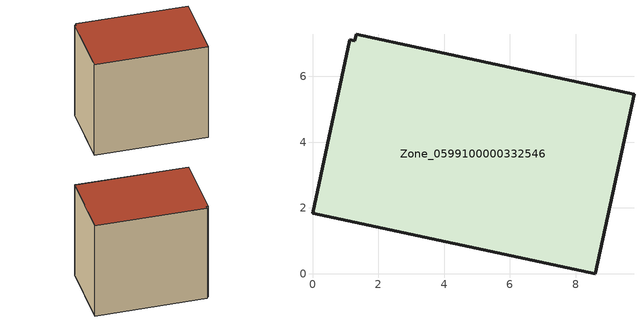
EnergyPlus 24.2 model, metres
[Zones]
Zone_0599100000332546
 floor ground (C_G): 1.32,7.28 9.77,5.46 8.59,0 0,1.84 1.14,7.12 1.28,7.08 z0
 wall outside (C_F): 8.59,0 9.77,5.46 1.32,7.28 1.28,7.08 1.14,7.12 0,1.84 8.59,0 z0:8.1
 roof outside (C_R): 9.77,5.46 1.32,7.28 1.28,7.08 1.14,7.12 0,1.84 8.59,0 z8.1
[BUILDING]
Pand.0599100000332546: North Axis=0; Terrain=City; Loads Convergence Tolerance Value=0.04; Temperature Convergence Tolerance Value=0.4; Solar Distribution=FullExterior; Maximum Number of Warmup Days=25; Minimum Number of Warmup Days=1
[Site:Location]
Rotterdam.The.Hague.AP_ZH_NLD Design_Conditions: Latitude=51.96; Longitude=4.45; Time Zone=1; Elevation=-4.5
[SITE:GROUNDTEMPERATURE:BUILDINGSURFACE]
18, 18, 18, 18, 18, 18, 18, 18, 18, 18, 18, 18
[MATERIAL] Thermal Absorptance=0.9; Solar Absorptance=0.7; Visible Absorptance=0.7
Name | Roughness | Thickness | Conductivity | Density | Specific Heat
G.TC.1975-1991 | MediumSmooth | 0.15 | 0.288461 | 540 | 1210
F.TC.1975-1991 | Rough | 0.3 | 0.230769 | 1920 | 840
R.TC.1975-1991 | MediumRough | 0.2 | 0.153846 | 1500 | 1000
[CONSTRUCTION]
C_G: G.TC.1975-1991
C_F: F.TC.1975-1991
C_R: R.TC.1975-1991
[ZONE]
Zone_0599100000332546: Type=1; Multiplier=1; Ceiling Height=Autocalculate; Volume=Autocalculate; Floor Area=autocalculate; Part of Total Floor Area=Yes
[ZONEINFILTRATION:DESIGNFLOWRATE]
Infil_Zone_0599100000332546: Zone or ZoneList or Space or SpaceList=Zone_0599100000332546; Schedule=AlwaysOn; Design Flow Rate Calculation Method=Flow/Area; Flow Rate per Floor Area=0.003; Constant Term Coefficient=1; Temperature Term Coefficient=0; Velocity Term Coefficient=0; Velocity Squared Term Coefficient=0
[HVACTEMPLATE:ZONE:IDEALLOADSAIRSYSTEM]
Zone_0599100000332546: Maximum Heating Supply Air Temperature=50; Minimum Cooling Supply Air Temperature=13; Maximum Heating Supply Air Humidity Ratio=0.0156; Minimum Cooling Supply Air Humidity Ratio=0.0077; Heating Limit=NoLimit; Cooling Limit=NoLimit; Dehumidification Control Type=ConstantSensibleHeatRatio; Cooling Sensible Heat Ratio=0.7; Dehumidification Setpoint=60; Humidification Control Type=None; Humidification Setpoint=30; Outdoor Air Method=None; Outdoor Air Flow Rate per Person=0.00944; Outdoor Air Flow Rate per Zone Floor Area=0; Outdoor Air Flow Rate per Zone=0; Demand Controlled Ventilation Type=None; Outdoor Air Economizer Type=NoEconomizer; Heat Recovery Type=None; Sensible Heat Recovery Effectiveness=0.7; Latent Heat Recovery Effectiveness=0.65
[ZONECONTROL:THERMOSTAT]
ThermostatControl_Zone_0599100000332546: Zone or ZoneList=Zone_0599100000332546; Control Type Schedule=DualSetpointControlType; Control 1=Thermostat_Zone_0599100000332546; Temperature Difference Between Cutout And Setpoint=0
[THERMOSTATSETPOINT:DUALSETPOINT]
Thermostat_Zone_0599100000332546: Heating Setpoint Temperature Schedule=HeatingSetpoint_Zone_0599100000332546; Cooling Setpoint Temperature Schedule=CoolingSetpoint_Zone_0599100000332546
[SCHEDULE:COMPACT]
HeatingSetpoint_Zone_0599100000332546: Through: 12/31, For: AllDays, Until: 24:00, 21
CoolingSetpoint_Zone_0599100000332546: Through: 12/31, For: AllDays, Until: 24:00, 24
DualSetpointControlType: Through: 12/31, For: AllDays, Until: 24:00, 4
AlwaysOn: Through: 12/31, For: AllDays, Until: 24:00, 1
